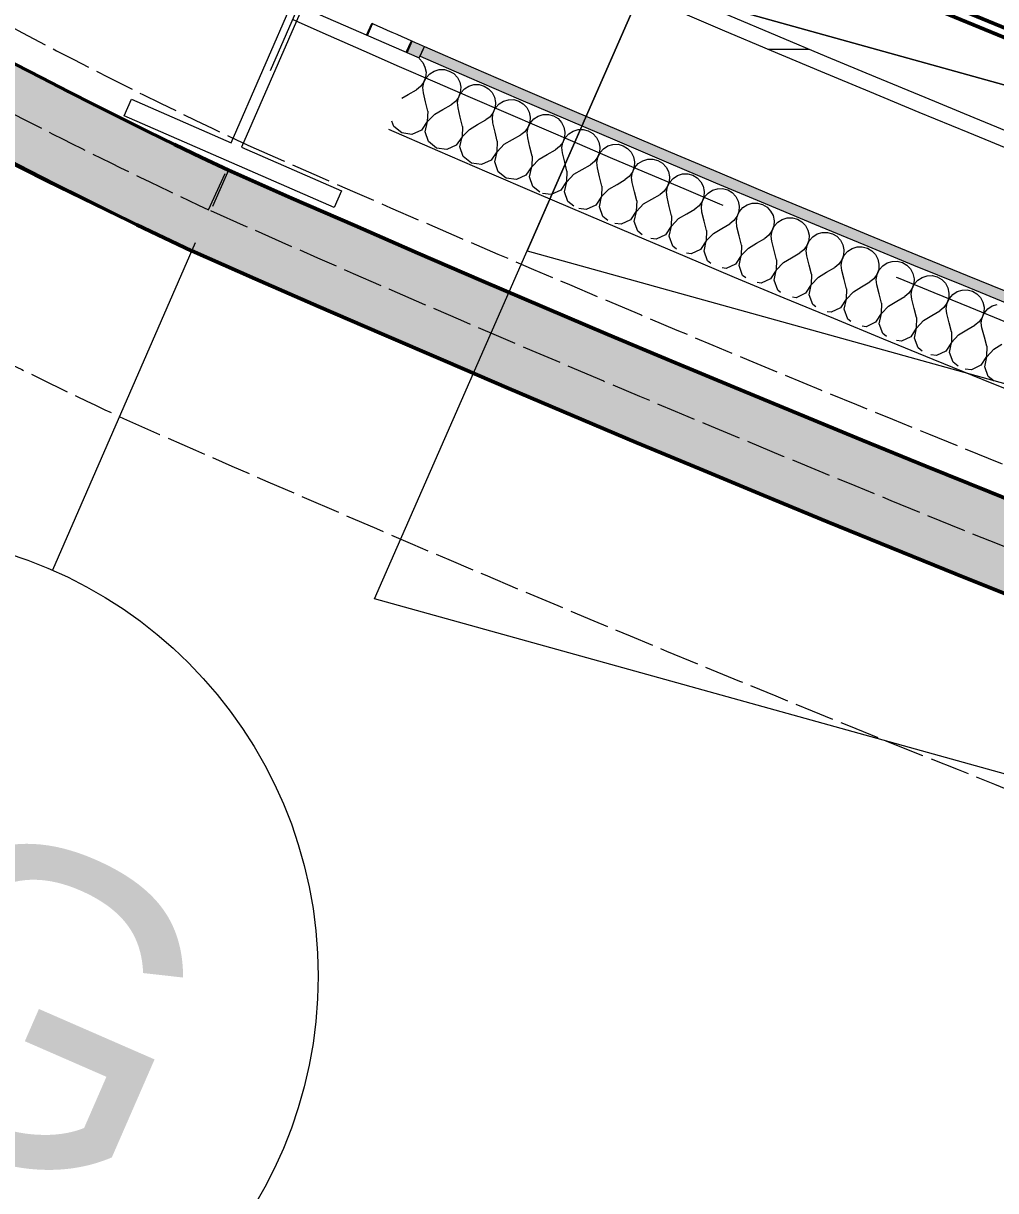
# Model space of a CAD drawing. Header units: millimetres. Extents: x -89663 to 74273, y -103666 to 18539.
# Drawn here: x -38408 to -37309, y -70689 to -69371 of the extents above; entities that cross this region are included whole.
import ezdxf
from ezdxf.enums import TextEntityAlignment as Align

# ---------------------------------------------------------------- set-up
doc = ezdxf.new("R2010")
doc.units = ezdxf.units.MM
doc.header["$MEASUREMENT"] = 0
doc.linetypes.add('Double Dashed', pattern=[1093.611073, 529.166651, -211.666656, 141.111112, -211.666656])
doc.linetypes.add('Hidden Line', pattern=[55, 45, -10])
for name, color, linetype in [('A-20-M_Floor_Slab', 7, 'Continuous'), ('A-25-M_Wall_Ext', 7, 'Continuous'), ('COLUMN.IFC Import', 7, 'Continuous'), ('New_A-05-M_Gross_Int_WC_s', 7, 'Continuous'), ('New_A-15-MG_Structural_Grid_Phase_2', 7, 'Continuous'), ('New_A-20-M_Hard_Landscape', 7, 'Continuous'), ('New_A-25-M_Wall_Ext', 7, 'Continuous'), ('New_A-25-M_Wall_Int', 7, 'Continuous'), ('New_A-35-M_FFE_Sanitary', 7, 'Continuous'), ('New_A-40-M_Soft_Landscaping_P2', 7, 'Continuous')]:
    doc.layers.add(name, color=color, linetype=linetype)
for name, color, linetype, lineweight in [('A-20-M_Floor_Slab_Pen_No__89', 8, 'Continuous', 20), ('A-25-M_Wall_Ext_Pen_No__87', 8, 'Continuous', 20), ('COLUMN.IFC Import_Pen_No__2', 8, 'Continuous', 15), ('New_A-25-M_Wall_Ext_Pen_No__87', 8, 'Continuous', 20), ('New_A-25-M_Wall_Int_Pen_No__1', 7, 'Continuous', 13), ('New_A-25-M_Wall_Int_Pen_No__146', 8, 'Continuous', 0), ('New_A-25-M_Wall_Int_Pen_No__193', 7, 'Continuous', 18), ('New_A-40-M_Soft_Landscaping_P2_Pen_No__150', 7, 'Continuous', 0), ('New_ArchiCAD Zone Stamps_Pen_No__6', 7, 'Continuous', 35)]:
    doc.layers.add(name, color=color, linetype=linetype, lineweight=lineweight)
for name, color, linetype, lineweight, true_color in [('New_A-05-M_Gross_Int_WC_s_Pen_No__74', 7, 'Continuous', 20, 0x606060), ('New_A-15-MG_Structural_Grid_Phase_2_Pen_No__222', 7, 'Continuous', 13, 0x65af33), ('New_A-20-M_Hard_Landscape_Pen_No__53', 7, 'Continuous', 35, 0x444444), ('New_A-25-M_Wall_Ext_Pen_No__107', 7, 'Continuous', 15, 0xa6a6a6), ('New_A-25-M_Wall_Ext_Pen_No__27', 7, 'Continuous', 50, 0x2a2a2a), ('New_A-25-M_Wall_Int_Pen_No__107', 7, 'Continuous', 15, 0xa6a6a6), ('New_A-25-M_Wall_Int_Pen_No__149', 7, 'Continuous', 0, 0x2a2a2a), ('New_A-25-M_Wall_Int_Pen_No__81', 7, 'Continuous', 20, 0x6a6a6a), ('New_A-35-M_FFE_Sanitary_Pen_No__211', 7, 'Continuous', 13, 0xebf6ff), ('New_A-35-M_FFE_Sanitary_Pen_No__27', 7, 'Continuous', 50, 0x2a2a2a)]:
    doc.layers.add(name, color=color, linetype=linetype, lineweight=lineweight, true_color=true_color)
doc.styles.add('GENERATED_STYLE_1', font='')
doc.styles.add('GENERATED_STYLE_3', font='')
doc.styles.add('GENERATED_STYLE_4', font='')
doc.styles.get('GENERATED_STYLE_1').set_extended_font_data('Arial', bold=True)
doc.styles.get('GENERATED_STYLE_3').set_extended_font_data('Arial')
doc.styles.get('GENERATED_STYLE_4').set_extended_font_data('Swis721 BT')

# ---------------------------------------------------------------- blocks, each defined once
blk = doc.blocks.new('Mesh_5_1', base_point=(-56628.5, -71821))
at = {"layer": 'New_A-20-M_Hard_Landscape_Pen_No__53', "linetype": 'Continuous', "flags": 128}
blk.add_lwpolyline([(-50733.3, -76386.3), (-45824.1, -78214.2), (-37862.3, -79363), (-25566.8, -79831.6), (-15524.7, -79453.1, 0.018331), (-5629, -78358.9), (-5812.2, -77015.4, 0.064555), (8110.9, -71321.8), (8166.9, -71194.5), (9811.3, -67453.2), (11682.1, -63197.3), (9115.4, -62078.1), (8602.9, -63253.6), (5945.5, -69347.8, -0.091986), (-14657.1, -75939.9), (-17579.3, -76160.8, -0.138824), (-37194.7, -72335.5, -0.171752), (-44779.4, -64647.1), (-44956.5, -64631.2), (-45033.8, -63133.2), (-45111, -61635.2), (-45188.3, -60137.2), (-45265.6, -58639.2), (-51572.4, -58963.6)], format="xyb", dxfattribs=at)
blk = doc.blocks.new('Female WC_INB 0163_41_1', base_point=(-32279.5, -69544.5))
at = {"layer": 'New_A-05-M_Gross_Int_WC_s_Pen_No__74', "linetype": 'Continuous'}
blk.add_arc((-26783.8, -43782.5), 27679.9, 246.44054, 262.17938, dxfattribs=at)
at = {"layer": 'New_ArchiCAD Zone Stamps_Pen_No__6'}
for tag, height, style, p in [('ROOM_NAME', 250, 'GENERATED_STYLE_1', (-32667.2, -68179)), ('zoneNameLine2', 250, 'GENERATED_STYLE_1', (-32855.7, -68611.2)), ('ROOM_NUMBER', 200, 'GENERATED_STYLE_3', (-33044.1, -69031.9)), ('measuredAreaCode', 200, 'GENERATED_STYLE_3', (-33201.1, -69392)), ('ROOM_HOLES_PRM', 200, 'GENERATED_STYLE_3', (-32893.7, -69526)), ('DUMMY_649', 200, 'GENERATED_STYLE_3', (-32404.4, -69739.4)), ('DUMMY_650', 133.3, 'GENERATED_STYLE_3', (-32125.1, -69845.9))]:
    blk.add_attdef(tag, text='', height=height, rotation=336.4404, dxfattribs=dict(at, style=style)).set_placement(p, align=Align.TOP_LEFT)
blk = doc.blocks.new('Mesh_33_1', base_point=(-40933.1, -67038.1))
at = {"layer": 'New_A-40-M_Soft_Landscaping_P2_Pen_No__150', "linetype": 'Continuous', "flags": 128}
blk.add_lwpolyline([(-40933.1, -67038.1, 0.320491), (-40900.8, -69852.7, 0.075053), (-37194.7, -72335.5, 0.135492), (-17580.9, -76160.2), (-17996, -70643, -0.183873), (-38079.9, -69688.1, -0.169448), (-40869.9, -67158.8, -0.091733)], format="xyb", close=True, dxfattribs=at)
blk = doc.blocks.new('Mesh_34_1', base_point=(-38055.1, -69698.9))
at = {"layer": 'New_A-40-M_Soft_Landscaping_P2_Pen_No__150', "linetype": 'Continuous', "flags": 128}
blk.add_lwpolyline([(-38055.1, -69698.9, -0.169694), (-40869.9, -67158.8, 0.334983), (-40169.4, -69895, 0.065126), (-36684.4, -71850.8, 0.165018), (-17774.3, -73560), (-17996, -70643, -0.183626)], format="xyb", close=True, dxfattribs=at)
blk = doc.blocks.new('Slab_71_1', base_point=(-38011.1, -70020.7))
at = {"layer": 'A-20-M_Floor_Slab_Pen_No__89', "linetype": 'Continuous', "flags": 128}
blk.add_lwpolyline([(-38011.1, -70020.7), (-37706.8, -69326.8), (-30776.4, -71251.7), (-30890.3, -71998.5)], close=True, dxfattribs=at)
blk = doc.blocks.new('Slab_72_1', base_point=(-37706.8, -69326.8))
at = {"layer": 'A-20-M_Floor_Slab_Pen_No__89', "linetype": 'Continuous', "flags": 128}
blk.add_lwpolyline([(-37706.8, -69326.8), (-37838.6, -69627.5), (-30825.7, -71575.3), (-30776.4, -71251.7)], close=True, dxfattribs=at)
blk = doc.blocks.new('Wall_52_1', base_point=(-37960.4, -69409.9))
at = {"layer": 'New_A-25-M_Wall_Int_Pen_No__107', "linetype": 'Continuous'}
blk.add_hatch(color=256, dxfattribs=at).paths.add_polyline_path([(-37968.4, -69390.8), (-37974.1, -69403.9), (-37960.4, -69409.9), (-37954.7, -69396.8, -0.000134)])
at = {"layer": 'New_A-25-M_Wall_Int_Pen_No__81', "linetype": 'Continuous', "lineweight": 0, "true_color": 0x353535}
for points in [[(-38014.2, -69370.8), (-38020, -69384), (-38019.1, -69384.4), (-38013.3, -69371.2)], [(-37969.3, -69390.4), (-37975.1, -69403.5), (-37974.1, -69403.9), (-37968.4, -69390.8)]]:
    blk.add_hatch(color=250, dxfattribs=at).paths.add_polyline_path(points)
at = {"layer": 'New_A-25-M_Wall_Int_Pen_No__1', "linetype": 'Continuous'}
for p, q in [((-38020, -69384), (-38014.2, -69370.8)), ((-38019.1, -69384.4), (-38013.3, -69371.2)), ((-37975.1, -69403.5), (-37969.3, -69390.4)), ((-37974.1, -69403.9), (-37968.4, -69390.8))]:
    blk.add_line(p, q, dxfattribs=at)
at = {"layer": 'New_A-25-M_Wall_Int_Pen_No__1', "linetype": 'Continuous', "flags": 128}
for points in [[(-38235.4, -69290), (-37960.4, -69409.9)], [(-37960.4, -69409.9), (-37954.7, -69396.8)]]:
    blk.add_lwpolyline(points, dxfattribs=at)
at = {"layer": 'New_A-25-M_Wall_Int_Pen_No__193', "linetype": 'Continuous'}
for start, end in [(246.30376, 246.30581), (246.30581, 246.40423), (246.40423, 246.40628), (246.40628, 246.43703)]:
    blk.add_arc((-26783.5, -43782), 27944.8, start, end, dxfattribs=at)
blk = doc.blocks.new('Wall_53_1', base_point=(-38176, -69536.6))
at = {"layer": 'New_A-25-M_Wall_Ext_Pen_No__107', "linetype": 'Continuous', "lineweight": 0, "true_color": 0x535353}
blk.add_hatch(color=251, dxfattribs=at).paths.add_polyline_path([(-38176, -69536.6), (-38217.5, -69627.6, 0.177017), (-18856.6, -70909.4), (-18870.6, -70861.5), (-18884.7, -70813.4, -0.177006)])
at = {"layer": 'New_A-25-M_Wall_Ext_Pen_No__27', "linetype": 'Continuous'}
for radius, start in [(28161.8, 246.13805), (28261.8, 246.13561)]:
    blk.add_arc((-26783.5, -43782), radius, start, 286.28897, dxfattribs=at)
blk = doc.blocks.new('Wall_55_1', base_point=(-38175.9, -69536.5))
at = {"layer": 'New_A-25-M_Wall_Ext_Pen_No__87', "linetype": 'Hidden Line', "flags": 128}
blk.add_lwpolyline([(-38175.9, -69536.5), (-38196.2, -69582.2)], dxfattribs=at)
at = {"layer": 'New_A-25-M_Wall_Ext_Pen_No__87', "linetype": 'Hidden Line'}
for radius in [28161.8, 28211.8]:
    blk.add_arc((-26758.9, -43792.8), radius, 246.08329, 336.44041, dxfattribs=at)
blk = doc.blocks.new('Wall_93_1', base_point=(-37848.3, -69154.4))
at = {"layer": 'New_A-35-M_FFE_Sanitary_Pen_No__211', "linetype": 'Continuous'}
h = blk.add_hatch(dxfattribs=at)
h.set_pattern_fill('Plaster_0001', color=256, style=0, pattern_type=2)
h.set_pattern_definition([(164.31925, (0, 0), (46.81334, 166.75884), [0, -100]), (164.31925, (-71.55, -69.87), (46.81334, 166.75884), [0, -100])])
h.paths.add_polyline_path([(-37844.3, -69145.2), (-37848.3, -69154.4, 0.068547), (-30550.5, -71208.5), (-30549.2, -71198.5, -0.068546)])
at = {"layer": 'New_A-35-M_FFE_Sanitary_Pen_No__27', "linetype": 'Continuous'}
for radius, end in [(27770, 262.12216), (27780, 262.12234)]:
    blk.add_arc((-26743, -43690.6), radius, 246.43702, end, dxfattribs=at)
blk = doc.blocks.new('*X512')
at = {"layer": 'New_A-25-M_Wall_Int_Pen_No__107', "linetype": 'Continuous'}
for p, q in [((-37960.7, -69410.5), (-37960.6, -69410.6)), ((-37960.6, -69410.6), (-37956.6, -69414.9)), ((-37956.6, -69414.9), (-37954, -69420.2)), ((-37954, -69420.2), (-37952.8, -69426)), ((-37943.7, -69424.7), (-37938, -69423)), ((-37938, -69423), (-37932.1, -69423)), ((-37932.1, -69423), (-37926.5, -69424.6)), ((-37953.4, -69431.9), (-37955.5, -69437.4)), ((-37955.3, -69437.5), (-37952.7, -69432.2)), ((-37952.8, -69426), (-37953.4, -69431.9)), ((-37952.7, -69432.2), (-37948.7, -69427.8)), ((-37948.7, -69427.8), (-37943.7, -69424.7)), ((-37926.5, -69424.6), (-37921.4, -69427.6)), ((-37921.4, -69427.6), (-37917.4, -69432)), ((-37917.4, -69432), (-37914.8, -69437.2)), ((-37973, -69451), (-37963.7, -69445.8)), ((-37959, -69442.2), (-37963.7, -69445.8)), ((-37955.5, -69437.4), (-37959, -69442.2)), ((-37956.4, -69443.3), (-37955.3, -69437.5)), ((-37955.8, -69449.2), (-37956.4, -69443.3)), ((-37953.3, -69459.6), (-37955.8, -69449.2)), ((-37914.1, -69448.9), (-37916.2, -69454.4)), ((-37916.1, -69454.5), (-37913.5, -69449.2)), ((-37914.8, -69437.2), (-37913.6, -69443)), ((-37913.6, -69443), (-37914.1, -69448.9)), ((-37913.5, -69449.2), (-37909.5, -69444.8)), ((-37909.5, -69444.8), (-37904.5, -69441.7)), ((-37904.5, -69441.7), (-37898.8, -69440)), ((-37898.8, -69440), (-37892.9, -69440)), ((-37892.9, -69440), (-37887.3, -69441.6)), ((-37887.3, -69441.6), (-37882.2, -69444.6)), ((-37882.2, -69444.6), (-37878.2, -69448.9)), ((-37878.2, -69448.9), (-37875.5, -69454.2)), ((-37980.1, -69455.1), (-37973, -69451)), ((-37950.9, -69470), (-37953.3, -69459.6)), ((-37933.7, -69468.1), (-37924.4, -69462.8)), ((-37919.7, -69459.2), (-37924.4, -69462.8)), ((-37916.2, -69454.4), (-37919.7, -69459.2)), ((-37917.1, -69460.3), (-37916.1, -69454.5)), ((-37916.6, -69466.2), (-37917.1, -69460.3)), ((-37875.5, -69454.2), (-37874.4, -69460)), ((-37874.4, -69460), (-37874.9, -69465.9)), ((-37874.2, -69466.2), (-37870.3, -69461.8)), ((-37870.3, -69461.8), (-37865.3, -69458.6)), ((-37865.3, -69458.6), (-37859.6, -69457)), ((-37859.6, -69457), (-37853.7, -69456.9)), ((-37853.7, -69456.9), (-37848, -69458.5)), ((-37848, -69458.5), (-37843, -69461.6)), ((-37843, -69461.6), (-37839, -69465.9)), ((-37950.9, -69470), (-37951.4, -69481.7)), ((-37951.2, -69481.8), (-37943, -69473.4)), ((-37943, -69473.4), (-37933.7, -69468.1)), ((-37914.1, -69476.6), (-37916.6, -69466.2)), ((-37911.6, -69487.1), (-37914.1, -69476.6)), ((-37880.5, -69476.2), (-37885.2, -69479.8)), ((-37877, -69471.4), (-37880.5, -69476.2)), ((-37877.9, -69477.3), (-37876.8, -69471.5)), ((-37874.9, -69465.9), (-37877, -69471.4)), ((-37876.8, -69471.5), (-37874.2, -69466.2)), ((-37839, -69465.9), (-37836.3, -69471.1)), ((-37836.3, -69471.1), (-37835.1, -69476.9)), ((-37831, -69478.7), (-37826, -69475.6)), ((-37826, -69475.6), (-37820.4, -69473.9)), ((-37820.4, -69473.9), (-37814.5, -69473.8)), ((-37814.5, -69473.8), (-37808.8, -69475.4)), ((-37808.8, -69475.4), (-37803.7, -69478.4)), ((-37989.3, -69487.2), (-37991.4, -69481.1)), ((-37980.3, -69494.6), (-37989.3, -69487.2)), ((-37951.4, -69481.7), (-37958, -69491.4)), ((-37953.8, -69493.2), (-37951.2, -69481.8)), ((-37911.6, -69487.1), (-37912.1, -69498.8)), ((-37903.7, -69490.5), (-37894.5, -69485.1)), ((-37894.5, -69485.1), (-37885.2, -69479.8)), ((-37877.3, -69483.2), (-37877.9, -69477.3)), ((-37874.8, -69493.6), (-37877.3, -69483.2)), ((-37837.7, -69488.4), (-37841.2, -69493.1)), ((-37838.6, -69494.2), (-37837.5, -69488.4)), ((-37835.6, -69482.8), (-37837.7, -69488.4)), ((-37837.5, -69488.4), (-37834.9, -69483.1)), ((-37835.1, -69476.9), (-37835.6, -69482.8)), ((-37834.9, -69483.1), (-37831, -69478.7)), ((-37803.7, -69478.4), (-37799.7, -69482.7)), ((-37799.7, -69482.7), (-37797, -69488)), ((-37797, -69488), (-37795.9, -69493.8)), ((-37968.7, -69496.2), (-37980.3, -69494.6)), ((-37958, -69491.4), (-37968.7, -69496.2)), ((-37950, -69504.3), (-37953.8, -69493.2)), ((-37912.1, -69498.8), (-37918.7, -69508.4)), ((-37914.5, -69510.2), (-37911.9, -69498.8)), ((-37911.9, -69498.8), (-37903.7, -69490.5)), ((-37872.3, -69504), (-37874.8, -69493.6)), ((-37864.4, -69507.4), (-37855.2, -69502.1)), ((-37855.2, -69502.1), (-37845.9, -69496.7)), ((-37841.2, -69493.1), (-37845.9, -69496.7)), ((-37838, -69500.1), (-37838.6, -69494.2)), ((-37835.5, -69510.5), (-37838, -69500.1)), ((-37796.3, -69499.7), (-37798.4, -69505.2)), ((-37798.2, -69505.3), (-37795.7, -69500)), ((-37795.9, -69493.8), (-37796.3, -69499.7)), ((-37795.7, -69500), (-37791.7, -69495.6)), ((-37791.7, -69495.6), (-37786.7, -69492.4)), ((-37786.7, -69492.4), (-37781.1, -69490.7)), ((-37781.1, -69490.7), (-37775.2, -69490.6)), ((-37775.2, -69490.6), (-37769.5, -69492.2)), ((-37769.5, -69492.2), (-37764.4, -69495.2)), ((-37764.4, -69495.2), (-37760.4, -69499.5)), ((-37760.4, -69499.5), (-37757.7, -69504.8)), ((-37941, -69511.7), (-37950, -69504.3)), ((-37929.3, -69513.2), (-37941, -69511.7)), ((-37918.7, -69508.4), (-37929.3, -69513.2)), ((-37910.7, -69521.3), (-37914.5, -69510.2)), ((-37872.8, -69515.7), (-37879.3, -69525.4)), ((-37875.2, -69527.2), (-37872.6, -69515.8)), ((-37872.3, -69504), (-37872.8, -69515.7)), ((-37872.6, -69515.8), (-37864.4, -69507.4)), ((-37833, -69520.9), (-37835.5, -69510.5)), ((-37815.8, -69519), (-37806.6, -69513.6)), ((-37801.9, -69510), (-37806.6, -69513.6)), ((-37798.4, -69505.2), (-37801.9, -69510)), ((-37799.3, -69511.1), (-37798.2, -69505.3)), ((-37798.7, -69517), (-37799.3, -69511.1)), ((-37757.7, -69504.8), (-37756.6, -69510.6)), ((-37756.6, -69510.6), (-37757, -69516.5)), ((-37756.3, -69516.8), (-37752.4, -69512.4)), ((-37752.4, -69512.4), (-37747.4, -69509.2)), ((-37747.4, -69509.2), (-37741.8, -69507.5)), ((-37741.8, -69507.5), (-37735.9, -69507.4)), ((-37735.9, -69507.4), (-37730.2, -69509)), ((-37730.2, -69509), (-37725.1, -69512)), ((-37725.1, -69512), (-37721.1, -69516.3)), ((-37901.6, -69528.7), (-37910.7, -69521.3)), ((-37890, -69530.2), (-37901.6, -69528.7)), ((-37879.3, -69525.4), (-37890, -69530.2)), ((-37871.3, -69538.3), (-37875.2, -69527.2)), ((-37833, -69520.9), (-37833.4, -69532.6)), ((-37833.3, -69532.7), (-37825.1, -69524.3)), ((-37825.1, -69524.3), (-37815.8, -69519)), ((-37796.2, -69527.4), (-37798.7, -69517)), ((-37793.6, -69537.8), (-37796.2, -69527.4)), ((-37762.6, -69526.8), (-37767.2, -69530.4)), ((-37759.1, -69522), (-37762.6, -69526.8)), ((-37759.9, -69527.9), (-37758.9, -69522.1)), ((-37759.3, -69533.8), (-37759.9, -69527.9)), ((-37757, -69516.5), (-37759.1, -69522)), ((-37758.9, -69522.1), (-37756.3, -69516.8)), ((-37721.1, -69516.3), (-37718.4, -69521.5)), ((-37718.4, -69521.5), (-37717.2, -69527.3)), ((-37717.2, -69527.3), (-37717.7, -69533.2)), ((-37717, -69533.5), (-37713.1, -69529.1)), ((-37713.1, -69529.1), (-37708.1, -69525.9)), ((-37708.1, -69525.9), (-37702.4, -69524.2)), ((-37702.4, -69524.2), (-37696.5, -69524.1)), ((-37696.5, -69524.1), (-37690.8, -69525.7)), ((-37690.8, -69525.7), (-37685.8, -69528.7)), ((-37685.8, -69528.7), (-37681.7, -69533)), ((-37862.3, -69545.7), (-37871.3, -69538.3)), ((-37840, -69542.4), (-37850.6, -69547.2)), ((-37833.4, -69532.6), (-37840, -69542.4)), ((-37835.8, -69544.1), (-37833.3, -69532.7)), ((-37793.6, -69537.8), (-37794.1, -69549.5)), ((-37793.9, -69549.6), (-37785.8, -69541.2)), ((-37785.8, -69541.2), (-37776.5, -69535.8)), ((-37776.5, -69535.8), (-37767.2, -69530.4)), ((-37756.8, -69544.2), (-37759.3, -69533.8)), ((-37719.7, -69538.8), (-37723.2, -69543.6)), ((-37720.6, -69544.7), (-37719.6, -69538.8)), ((-37717.7, -69533.2), (-37719.7, -69538.8)), ((-37719.6, -69538.8), (-37717, -69533.5)), ((-37681.7, -69533), (-37679, -69538.2)), ((-37679, -69538.2), (-37677.9, -69544)), ((-37668.7, -69542.6), (-37663.1, -69540.9)), ((-37663.1, -69540.9), (-37657.2, -69540.8)), ((-37657.2, -69540.8), (-37651.5, -69542.3)), ((-37651.5, -69542.3), (-37646.4, -69545.3)), ((-37850.6, -69547.2), (-37862.3, -69545.7)), ((-37832, -69555.2), (-37835.8, -69544.1)), ((-37824.2, -69561.5), (-37832, -69555.2)), ((-37794.1, -69549.5), (-37800.6, -69559.2)), ((-37796.4, -69561), (-37793.9, -69549.6)), ((-37754.3, -69554.6), (-37756.8, -69544.2)), ((-37754.3, -69554.6), (-37754.7, -69566.3)), ((-37746.4, -69558), (-37737.1, -69552.6)), ((-37737.1, -69552.6), (-37727.8, -69547.2)), ((-37723.2, -69543.6), (-37727.8, -69547.2)), ((-37720, -69550.5), (-37720.6, -69544.7)), ((-37717.4, -69560.9), (-37720, -69550.5)), ((-37680.3, -69555.5), (-37683.8, -69560.2)), ((-37681.2, -69561.4), (-37680.2, -69555.5)), ((-37678.3, -69549.9), (-37680.3, -69555.5)), ((-37680.2, -69555.5), (-37677.6, -69550.2)), ((-37677.9, -69544), (-37678.3, -69549.9)), ((-37677.6, -69550.2), (-37673.7, -69545.8)), ((-37673.7, -69545.8), (-37668.7, -69542.6)), ((-37646.4, -69545.3), (-37642.4, -69549.6)), ((-37642.4, -69549.6), (-37639.7, -69554.8)), ((-37639.7, -69554.8), (-37638.5, -69560.6)), ((-37811.3, -69564.1), (-37821.1, -69562.8)), ((-37800.6, -69559.2), (-37811.3, -69564.1)), ((-37792.6, -69572.1), (-37796.4, -69561)), ((-37754.7, -69566.3), (-37761.2, -69576)), ((-37757, -69577.8), (-37754.5, -69566.4)), ((-37754.5, -69566.4), (-37746.4, -69558)), ((-37714.8, -69571.3), (-37717.4, -69560.9)), ((-37697.7, -69569.3), (-37688.5, -69563.9)), ((-37683.8, -69560.2), (-37688.5, -69563.9)), ((-37680.6, -69567.2), (-37681.2, -69561.4)), ((-37678, -69577.6), (-37680.6, -69567.2)), ((-37638.9, -69566.5), (-37640.9, -69572.1)), ((-37640.8, -69572.2), (-37638.2, -69566.8)), ((-37638.5, -69560.6), (-37638.9, -69566.5)), ((-37638.2, -69566.8), (-37634.3, -69562.4)), ((-37634.3, -69562.4), (-37629.3, -69559.2)), ((-37629.3, -69559.2), (-37623.7, -69557.5)), ((-37623.7, -69557.5), (-37617.8, -69557.4)), ((-37617.8, -69557.4), (-37612.1, -69558.9)), ((-37612.1, -69558.9), (-37607, -69561.9)), ((-37607, -69561.9), (-37603, -69566.2)), ((-37603, -69566.2), (-37600.3, -69571.4)), ((-37785.9, -69577.4), (-37792.6, -69572.1)), ((-37771.8, -69580.9), (-37780.1, -69579.9)), ((-37761.2, -69576), (-37771.8, -69580.9)), ((-37753.1, -69588.9), (-37757, -69577.8)), ((-37714.8, -69571.3), (-37715.3, -69583)), ((-37715.1, -69583.1), (-37707, -69574.7)), ((-37707, -69574.7), (-37697.7, -69569.3)), ((-37675.4, -69588), (-37678, -69577.6)), ((-37658.3, -69585.9), (-37649, -69580.5)), ((-37644.4, -69576.9), (-37649, -69580.5)), ((-37640.9, -69572.1), (-37644.4, -69576.9)), ((-37641.8, -69578), (-37640.8, -69572.2)), ((-37641.2, -69583.9), (-37641.8, -69578)), ((-37600.3, -69571.4), (-37599.1, -69577.2)), ((-37599.1, -69577.2), (-37599.5, -69583.1)), ((-37598.8, -69583.4), (-37594.9, -69578.9)), ((-37594.9, -69578.9), (-37589.9, -69575.7)), ((-37589.9, -69575.7), (-37584.3, -69574)), ((-37584.3, -69574), (-37578.4, -69573.9)), ((-37578.4, -69573.9), (-37572.7, -69575.4)), ((-37572.7, -69575.4), (-37567.6, -69578.4)), ((-37567.6, -69578.4), (-37563.6, -69582.7)), ((-37747.5, -69593.4), (-37753.1, -69588.9)), ((-37721.7, -69592.8), (-37732.4, -69597.7)), ((-37715.3, -69583), (-37721.7, -69592.8)), ((-37717.6, -69594.6), (-37715.1, -69583.1)), ((-37713.7, -69605.6), (-37717.6, -69594.6)), ((-37675.4, -69588), (-37675.8, -69599.7)), ((-37675.6, -69599.8), (-37667.5, -69591.3)), ((-37667.5, -69591.3), (-37658.3, -69585.9)), ((-37638.6, -69594.2), (-37641.2, -69583.9)), ((-37636, -69604.6), (-37638.6, -69594.2)), ((-37605, -69593.4), (-37609.6, -69597.1)), ((-37601.5, -69588.6), (-37605, -69593.4)), ((-37602.3, -69594.5), (-37601.3, -69588.7)), ((-37601.7, -69600.4), (-37602.3, -69594.5)), ((-37599.5, -69583.1), (-37601.5, -69588.6)), ((-37601.3, -69588.7), (-37598.8, -69583.4)), ((-37563.6, -69582.7), (-37560.8, -69587.9)), ((-37560.8, -69587.9), (-37559.6, -69593.7)), ((-37559.6, -69593.7), (-37560, -69599.6)), ((-37555.5, -69595.4), (-37550.5, -69592.2)), ((-37550.5, -69592.2), (-37544.9, -69590.5)), ((-37544.9, -69590.5), (-37539, -69590.4)), ((-37539, -69590.4), (-37533.3, -69591.9)), ((-37533.3, -69591.9), (-37528.2, -69594.9)), ((-37528.2, -69594.9), (-37524.1, -69599.1)), ((-37732.4, -69597.7), (-37739.4, -69596.8)), ((-37708.8, -69609.5), (-37713.7, -69605.6)), ((-37675.8, -69599.7), (-37682.3, -69609.5)), ((-37678.1, -69611.2), (-37675.6, -69599.8)), ((-37636, -69604.6), (-37636.3, -69616.3)), ((-37636.2, -69616.4), (-37628.1, -69607.9)), ((-37628.1, -69607.9), (-37618.8, -69602.5)), ((-37618.8, -69602.5), (-37609.6, -69597.1)), ((-37599.1, -69610.8), (-37601.7, -69600.4)), ((-37562.1, -69605.2), (-37565.5, -69610)), ((-37562.9, -69611), (-37561.9, -69605.2)), ((-37560, -69599.6), (-37562.1, -69605.2)), ((-37561.9, -69605.2), (-37559.4, -69599.9)), ((-37559.4, -69599.9), (-37555.5, -69595.4)), ((-37524.1, -69599.1), (-37521.4, -69604.4)), ((-37521.4, -69604.4), (-37520.2, -69610.1)), ((-37511, -69608.6), (-37505.4, -69606.9)), ((-37505.4, -69606.9), (-37499.5, -69606.8)), ((-37499.5, -69606.8), (-37493.8, -69608.3)), ((-37493.8, -69608.3), (-37488.7, -69611.2)), ((-37692.9, -69614.4), (-37698.8, -69613.6)), ((-37682.3, -69609.5), (-37692.9, -69614.4)), ((-37674.2, -69622.3), (-37678.1, -69611.2)), ((-37636.3, -69616.3), (-37642.8, -69626.1)), ((-37638.6, -69627.9), (-37636.2, -69616.4)), ((-37596.5, -69621.2), (-37599.1, -69610.8)), ((-37596.5, -69621.2), (-37596.8, -69632.9)), ((-37588.6, -69624.5), (-37579.4, -69619.1)), ((-37579.4, -69619.1), (-37570.1, -69613.6)), ((-37565.5, -69610), (-37570.1, -69613.6)), ((-37562.2, -69616.9), (-37562.9, -69611)), ((-37559.6, -69627.3), (-37562.2, -69616.9)), ((-37522.6, -69621.6), (-37526, -69626.4)), ((-37523.4, -69627.5), (-37522.4, -69621.7)), ((-37520.6, -69616), (-37522.6, -69621.6)), ((-37522.4, -69621.7), (-37519.9, -69616.3)), ((-37520.2, -69610.1), (-37520.6, -69616)), ((-37519.9, -69616.3), (-37516, -69611.9)), ((-37516, -69611.9), (-37511, -69608.6)), ((-37488.7, -69611.2), (-37484.6, -69615.5)), ((-37484.6, -69615.5), (-37481.9, -69620.7)), ((-37481.9, -69620.7), (-37480.7, -69626.5)), ((-37670, -69625.6), (-37674.2, -69622.3)), ((-37653.4, -69631), (-37658.5, -69630.4)), ((-37642.8, -69626.1), (-37653.4, -69631)), ((-37634.7, -69638.9), (-37638.6, -69627.9)), ((-37596.8, -69632.9), (-37603.3, -69642.7)), ((-37599.1, -69644.4), (-37596.7, -69633)), ((-37596.7, -69633), (-37588.6, -69624.5)), ((-37557, -69637.7), (-37559.6, -69627.3)), ((-37539.9, -69635.5), (-37530.6, -69630.1)), ((-37526, -69626.4), (-37530.6, -69630.1)), ((-37522.7, -69633.4), (-37523.4, -69627.5)), ((-37520.1, -69643.7), (-37522.7, -69633.4)), ((-37481.1, -69632.4), (-37483.1, -69638)), ((-37482.9, -69638), (-37480.4, -69632.7)), ((-37480.7, -69626.5), (-37481.1, -69632.4)), ((-37480.4, -69632.7), (-37476.5, -69628.2)), ((-37476.5, -69628.2), (-37471.6, -69625)), ((-37471.6, -69625), (-37465.9, -69623.3)), ((-37465.9, -69623.3), (-37460, -69623.1)), ((-37460, -69623.1), (-37454.3, -69624.6)), ((-37454.3, -69624.6), (-37449.2, -69627.6)), ((-37449.2, -69627.6), (-37445.1, -69631.8)), ((-37445.1, -69631.8), (-37442.4, -69637.1)), ((-37631, -69641.8), (-37634.7, -69638.9)), ((-37613.9, -69647.6), (-37618.5, -69647)), ((-37603.3, -69642.7), (-37613.9, -69647.6)), ((-37595.2, -69655.4), (-37599.1, -69644.4)), ((-37557, -69637.7), (-37557.3, -69649.4)), ((-37557.2, -69649.5), (-37549.1, -69641)), ((-37549.1, -69641), (-37539.9, -69635.5)), ((-37517.5, -69654.1), (-37520.1, -69643.7)), ((-37500.3, -69651.9), (-37491.1, -69646.5)), ((-37486.5, -69642.8), (-37491.1, -69646.5)), ((-37483.1, -69638), (-37486.5, -69642.8)), ((-37483.9, -69643.9), (-37482.9, -69638)), ((-37483.2, -69649.7), (-37483.9, -69643.9)), ((-37442.4, -69637.1), (-37441.2, -69642.8)), ((-37441.2, -69642.8), (-37441.5, -69648.7)), ((-37440.9, -69649), (-37437, -69644.6)), ((-37437, -69644.6), (-37432, -69641.3)), ((-37432, -69641.3), (-37426.4, -69639.6)), ((-37426.4, -69639.6), (-37420.5, -69639.4)), ((-37420.5, -69639.4), (-37414.8, -69640.9)), ((-37414.8, -69640.9), (-37409.7, -69643.8)), ((-37409.7, -69643.8), (-37405.6, -69648.1)), ((-37591.7, -69658.2), (-37595.2, -69655.4)), ((-37563.7, -69659.2), (-37574.4, -69664.1)), ((-37557.3, -69649.4), (-37563.7, -69659.2)), ((-37559.6, -69660.9), (-37557.2, -69649.5)), ((-37555.6, -69671.9), (-37559.6, -69660.9)), ((-37517.5, -69654.1), (-37517.8, -69665.8)), ((-37517.6, -69665.9), (-37509.5, -69657.4)), ((-37509.5, -69657.4), (-37500.3, -69651.9)), ((-37480.6, -69660.1), (-37483.2, -69649.7)), ((-37477.9, -69670.5), (-37480.6, -69660.1)), ((-37447, -69659.1), (-37451.6, -69662.8)), ((-37443.5, -69654.3), (-37447, -69659.1)), ((-37444.3, -69660.2), (-37443.4, -69654.4)), ((-37443.7, -69666.1), (-37444.3, -69660.2)), ((-37441.5, -69648.7), (-37443.5, -69654.3)), ((-37443.4, -69654.4), (-37440.9, -69649)), ((-37405.6, -69648.1), (-37402.9, -69653.3)), ((-37402.9, -69653.3), (-37401.6, -69659.1)), ((-37401.6, -69659.1), (-37402, -69665)), ((-37401.3, -69665.3), (-37397.4, -69660.8)), ((-37397.4, -69660.8), (-37392.5, -69657.6)), ((-37392.5, -69657.6), (-37386.9, -69655.8)), ((-37386.9, -69655.8), (-37381, -69655.6)), ((-37381, -69655.6), (-37375.3, -69657.1)), ((-37375.3, -69657.1), (-37370.2, -69660.1)), ((-37370.2, -69660.1), (-37366.1, -69664.3)), ((-37574.4, -69664.1), (-37578.6, -69663.6)), ((-37552.3, -69674.6), (-37555.6, -69671.9)), ((-37517.8, -69665.8), (-37524.2, -69675.6)), ((-37520, -69677.4), (-37517.6, -69665.9)), ((-37477.9, -69670.5), (-37478.2, -69682.2)), ((-37478, -69682.3), (-37470, -69673.8)), ((-37470, -69673.8), (-37460.8, -69668.3)), ((-37460.8, -69668.3), (-37451.6, -69662.8)), ((-37441, -69676.4), (-37443.7, -69666.1)), ((-37404, -69670.6), (-37407.4, -69675.4)), ((-37404.8, -69676.5), (-37403.8, -69670.6)), ((-37402, -69665), (-37404, -69670.6)), ((-37403.8, -69670.6), (-37401.3, -69665.3)), ((-37366.1, -69664.3), (-37363.3, -69669.5)), ((-37363.3, -69669.5), (-37362.1, -69675.3)), ((-37357.9, -69677), (-37352.9, -69673.7)), ((-37352.9, -69673.7), (-37347.3, -69672)), ((-37347.3, -69672), (-37341.4, -69671.8)), ((-37341.4, -69671.8), (-37335.7, -69673.2)), ((-37335.7, -69673.2), (-37330.6, -69676.2)), ((-37534.8, -69680.6), (-37539, -69680.1)), ((-37524.2, -69675.6), (-37534.8, -69680.6)), ((-37516, -69688.4), (-37520, -69677.4)), ((-37478.2, -69682.2), (-37484.6, -69692)), ((-37480.4, -69693.7), (-37478, -69682.3)), ((-37438.3, -69686.8), (-37441, -69676.4)), ((-37438.3, -69686.8), (-37438.6, -69698.5)), ((-37430.4, -69690.1), (-37421.2, -69684.6)), ((-37421.2, -69684.6), (-37412, -69679.1)), ((-37407.4, -69675.4), (-37412, -69679.1)), ((-37404.1, -69682.3), (-37404.8, -69676.5)), ((-37401.4, -69692.7), (-37404.1, -69682.3)), ((-37364.4, -69686.8), (-37367.8, -69691.6)), ((-37365.2, -69692.7), (-37364.2, -69686.8)), ((-37362.4, -69681.2), (-37364.4, -69686.8)), ((-37364.2, -69686.8), (-37361.7, -69681.5)), ((-37362.1, -69675.3), (-37362.4, -69681.2)), ((-37361.7, -69681.5), (-37357.9, -69677)), ((-37330.6, -69676.2), (-37326.5, -69680.5)), ((-37326.5, -69680.5), (-37323.7, -69685.7)), ((-37323.7, -69685.7), (-37322.5, -69691.4)), ((-37512.6, -69691), (-37516, -69688.4)), ((-37495.2, -69697), (-37499.6, -69696.5)), ((-37484.6, -69692), (-37495.2, -69697)), ((-37476.4, -69704.7), (-37480.4, -69693.7)), ((-37438.6, -69698.5), (-37445, -69708.3)), ((-37440.8, -69710.1), (-37438.4, -69698.6)), ((-37438.4, -69698.6), (-37430.4, -69690.1)), ((-37398.7, -69703.1), (-37401.4, -69692.7)), ((-37381.6, -69700.8), (-37372.4, -69695.3)), ((-37367.8, -69691.6), (-37372.4, -69695.3)), ((-37364.5, -69698.5), (-37365.2, -69692.7)), ((-37361.8, -69708.9), (-37364.5, -69698.5)), ((-37322.8, -69697.3), (-37324.8, -69702.9)), ((-37324.6, -69703), (-37322.1, -69697.6)), ((-37322.5, -69691.4), (-37322.8, -69697.3)), ((-37322.1, -69697.6), (-37318.3, -69693.1)), ((-37318.3, -69693.1), (-37313.4, -69689.9)), ((-37313.4, -69689.9), (-37307.7, -69688.1)), ((-37472.8, -69707.6), (-37476.4, -69704.7)), ((-37455.6, -69713.3), (-37460.3, -69712.8)), ((-37445, -69708.3), (-37455.6, -69713.3)), ((-37436.8, -69721.1), (-37440.8, -69710.1)), ((-37398.7, -69703.1), (-37399, -69714.8)), ((-37398.8, -69714.8), (-37390.8, -69706.3)), ((-37390.8, -69706.3), (-37381.6, -69700.8)), ((-37359.1, -69719.3), (-37361.8, -69708.9)), ((-37342, -69717), (-37332.8, -69711.5)), ((-37328.2, -69707.7), (-37332.8, -69711.5)), ((-37324.8, -69702.9), (-37328.2, -69707.7)), ((-37325.6, -69708.8), (-37324.6, -69703)), ((-37324.9, -69714.7), (-37325.6, -69708.8)), ((-37432.7, -69724.3), (-37436.8, -69721.1)), ((-37405.3, -69724.6), (-37415.9, -69729.6)), ((-37399, -69714.8), (-37405.3, -69724.6)), ((-37401.2, -69726.3), (-37398.8, -69714.8)), ((-37397.1, -69737.3), (-37401.2, -69726.3)), ((-37359.1, -69719.3), (-37359.3, -69731)), ((-37359.2, -69731), (-37351.2, -69722.5)), ((-37351.2, -69722.5), (-37342, -69717)), ((-37322.1, -69725), (-37324.9, -69714.7)), ((-37319.4, -69735.4), (-37322.1, -69725)), ((-37415.9, -69729.6), (-37421.3, -69729)), ((-37392.4, -69741), (-37397.1, -69737.3)), ((-37359.3, -69731), (-37365.7, -69740.8)), ((-37361.5, -69742.5), (-37359.2, -69731)), ((-37319.4, -69735.4), (-37319.7, -69747.1)), ((-37319.5, -69747.2), (-37311.5, -69738.6)), ((-37311.5, -69738.6), (-37302.3, -69733.1)), ((-37376.3, -69745.8), (-37382.5, -69745.1)), ((-37365.7, -69740.8), (-37376.3, -69745.8)), ((-37357.4, -69753.5), (-37361.5, -69742.5)), ((-37319.7, -69747.1), (-37326, -69756.9)), ((-37321.8, -69758.6), (-37319.5, -69747.2)), ((-37351.8, -69757.9), (-37357.4, -69753.5)), ((-37336.6, -69762), (-37343.9, -69761.2)), ((-37326, -69756.9), (-37336.6, -69762)), ((-37317.7, -69769.6), (-37321.8, -69758.6)), ((-37311, -69774.8), (-37317.7, -69769.6))]:
    blk.add_line(p, q, dxfattribs=at)
blk = doc.blocks.new('Wall_117_1', base_point=(-37959.5, -69407.8))
at = {"layer": 'New_A-25-M_Wall_Int_Pen_No__107', "linetype": 'Continuous'}
h = blk.add_hatch(dxfattribs=at)
h.set_pattern_fill('Plywood_0001', color=256, style=0, pattern_type=2)
h.set_pattern_definition([(0, (0, 0), (0, 200), [])])
h.paths.add_polyline_path([(-30510.1, -71307.7, -0.069282), (-37887.5, -69242.8), (-37894.7, -69259.3, 0.069282), (-30512.5, -71325.6)])
blk.add_hatch(color=256, dxfattribs=at).paths.add_polyline_path([(-37959.5, -69407.8, 0.069282), (-30534.2, -71486.1), (-30532.6, -71474.2, -0.069282), (-37954.7, -69396.8)])
at = {"layer": 'New_A-25-M_Wall_Int_Pen_No__146', "linetype": 'Continuous', "flags": 128}
blk.add_lwpolyline([(-37959.5, -69407.8), (-37954.7, -69396.8)], dxfattribs=at)
at = {"layer": 'New_A-25-M_Wall_Int_Pen_No__149', "linetype": 'Continuous'}
for radius, start in [(27776.8, 246.43702), (28046.8, 246.43704)]:
    blk.add_arc((-26783.5, -43782), radius, start, 262.28997, dxfattribs=at)
at = {"layer": 'New_A-25-M_Wall_Int_Pen_No__193', "linetype": 'Continuous'}
for radius, start in [(27794.8, 246.43702), (27944.8, 246.43703), (27956.8, 246.43704)]:
    blk.add_arc((-26783.5, -43782), radius, start, 262.28997, dxfattribs=at)
at = {"layer": 'New_A-25-M_Wall_Int', "color": 250, "lineweight": 50, "true_color": 0x2a2a2a}
blk.add_blockref('*X512', (0, 0), dxfattribs=at)
blk = doc.blocks.new('Wall_231_1', base_point=(-38294.6, -69816.9))
at = {"layer": 'A-25-M_Wall_Ext_Pen_No__87', "linetype": 'Hidden Line'}
for radius, start, end in [(28130.8, 246.16287, 336.76285), (28469.8, 246.15506, 336.76093)]:
    blk.add_arc((-26785.3, -43777.2), radius, start, end, dxfattribs=at)
blk = doc.blocks.new('Wall_232_1', base_point=(-41867.7, -65448.9))
at = {"layer": 'A-25-M_Wall_Ext_Pen_No__87', "linetype": 'Hidden Line'}
for radius, start, end in [(6194.1, 193.72747, 244.83699), (6533.1, 193.69604, 244.87175)]:
    blk.add_arc((-35520.4, -63902.1), radius, start, end, dxfattribs=at)
blk = doc.blocks.new('Standard grid marker_7')
at = {"layer": 'New_A-15-MG_Structural_Grid_Phase_2_Pen_No__222', "linetype": 'Double Dashed'}
blk.add_line((19508, 0), (22098.6, 0), dxfattribs=at)
at = {"layer": 'New_A-15-MG_Structural_Grid_Phase_2_Pen_No__222', "linetype": 'Continuous'}
blk.add_circle((22598.6, 0), 500, dxfattribs=at)
at = {"layer": 'New_A-15-MG_Structural_Grid_Phase_2_Pen_No__222', "style": 'GENERATED_STYLE_4'}
for tag, p in [('AC_MarkerText_1_0', (-500, 43.3)), ('AC_MarkerText_1_1', (22598.6, 43.3))]:
    blk.add_attdef(tag, text='', height=350, rotation=90, dxfattribs=at).set_placement(p, align=Align.MIDDLE_CENTER)
blk = doc.blocks.new('Standard grid marker_24')
at = {"layer": 'New_A-15-MG_Structural_Grid_Phase_2_Pen_No__222', "linetype": 'Double Dashed'}
blk.add_arc((0, 0), 27977.6, 0, 90.63597, dxfattribs=at)
at = {"layer": 'New_A-15-MG_Structural_Grid_Phase_2_Pen_No__222', "style": 'GENERATED_STYLE_4'}
blk.add_attdef('AC_MarkerText_1', text='', height=350, rotation=90.3066, dxfattribs=at).set_placement((-1326.2, 28008), align=Align.MIDDLE_CENTER)
blk = doc.blocks.new('Standard grid marker_25')
at = {"layer": 'New_A-15-MG_Structural_Grid_Phase_2_Pen_No__222', "linetype": 'Double Dashed'}
blk.add_line((3797.2, 4702.3), (3797.2, 4702.3), dxfattribs=at)
blk.add_arc((0, 0), 6044.1, 0, 51.07835, dxfattribs=at)
blk = doc.blocks.new('Column 164')
at = {"layer": 'COLUMN.IFC Import_Pen_No__2', "linetype": 'Continuous'}
for p, q in [((-129.4, 133.35), (129.4, 133.35)), ((-129.4, 112.85), (-129.4, 133.35)), ((129.4, 133.35), (129.4, 112.85)), ((-6.4, 112.85), (-129.4, 112.85)), ((-6.4, -112.85), (-6.4, 112.85)), ((6.4, 112.85), (6.4, -112.85)), ((129.4, 112.85), (6.4, 112.85)), ((-129.4, -112.85), (-6.4, -112.85)), ((-129.4, -133.35), (-129.4, -112.85)), ((6.4, -112.85), (129.4, -112.85)), ((129.4, -112.85), (129.4, -133.35)), ((129.4, -133.35), (-129.4, -133.35))]:
    blk.add_line(p, q, dxfattribs=at)
blk = doc.blocks.new('Wall_318_1', base_point=(-41145.9, -66576.7))
at = {"layer": 'New_A-25-M_Wall_Ext_Pen_No__107', "linetype": 'Continuous', "lineweight": 0, "true_color": 0x535353}
blk.add_hatch(color=251, dxfattribs=at).paths.add_polyline_path([(-41189.8, -66605.8), (-41233, -66626.4, 0.173001), (-38217.5, -69627.6), (-38176, -69536.6, -0.172952), (-41142.7, -66583.4)])
at = {"layer": 'New_A-25-M_Wall_Ext_Pen_No__27', "linetype": 'Continuous'}
for radius, end in [(6232, 244.75474), (6332, 244.7657)]:
    blk.add_arc((-35518.1, -63899.9), radius, 205.50534, end, dxfattribs=at)
blk = doc.blocks.new('Wall_319_1', base_point=(-41698.6, -64862))
at = {"layer": 'New_A-25-M_Wall_Ext_Pen_No__87', "linetype": 'Hidden Line', "flags": 128}
blk.add_lwpolyline([(-38198.6, -69581.2), (-38177.5, -69535.9)], dxfattribs=at)
at = {"layer": 'New_A-25-M_Wall_Ext_Pen_No__87', "linetype": 'Hidden Line'}
for radius in [6237.2, 6287.2]:
    blk.add_arc((-35538.5, -63884.5), radius, 189.01686, 244.96945, dxfattribs=at)

msp = doc.modelspace()

# ---------------------------------------------------------------- block references
at = {"layer": 'A-20-M_Floor_Slab', "color": 8, "linetype": 'Continuous', "lineweight": 20}
for name, p in [('Slab_71_1', (-38011.1, -70020.7)), ('Slab_72_1', (-37706.8, -69326.8))]:
    msp.add_blockref(name, p, dxfattribs=at)
at = {"layer": 'A-25-M_Wall_Ext', "color": 250, "lineweight": 50, "true_color": 0x2a2a2a}
for name, p in [('Wall_231_1', (-38294.6, -69816.9)), ('Wall_232_1', (-41867.7, -65448.9))]:
    msp.add_blockref(name, p, dxfattribs=at)
at = {"layer": 'COLUMN.IFC Import', "linetype": 'Continuous', "zscale": 1000, "rotation": 336.4404115839877}
msp.add_blockref('Column 164', (-38121.9, -69404.7), dxfattribs=at)
at = {"layer": 'New_A-05-M_Gross_Int_WC_s', "linetype": 'Continuous'}
msp.add_blockref('Female WC_INB 0163_41_1', (-32279.5, -69544.5), dxfattribs=at)
at = {"layer": 'New_A-15-MG_Structural_Grid_Phase_2', "color": 8, "linetype": 'Continuous', "lineweight": 15, "zscale": 1000}
for name, p, rotation in [('Standard grid marker_24', (-26783.5, -43781.2), 246.1337837427074), ('Standard grid marker_25', (-35520.4, -63902.1), 193.7422622324414)]:
    msp.add_blockref(name, p, dxfattribs=dict(at, rotation=rotation))
at = {"layer": 'New_A-15-MG_Structural_Grid_Phase_2', "color": 8, "linetype": 'Continuous', "lineweight": 15}
ref = msp.add_blockref('Standard grid marker_7', (-29541.9, -49731.7), dxfattribs=dict(at, zscale=1000, rotation=246.4404115839914))
ref.add_attrib('AC_MarkerText_1_1', 'GG', dxfattribs={"layer": 'New_A-15-MG_Structural_Grid_Phase_2_Pen_No__222', "color": 85, "true_color": 0x65af33, "height": 350, "rotation": 336.4404, "style": 'GENERATED_STYLE_4'}).set_placement((-38574.6, -70403.4), align=Align.MIDDLE_CENTER)
at = {"layer": 'New_A-20-M_Hard_Landscape', "color": 49, "lineweight": 35, "true_color": 0x444444}
msp.add_blockref('Mesh_5_1', (-56628.5, -71821), dxfattribs=at)
at = {"layer": 'New_A-25-M_Wall_Ext', "color": 250, "lineweight": 50, "true_color": 0x2a2a2a}
for name, p in [('Wall_53_1', (-38176, -69536.6)), ('Wall_55_1', (-38175.9, -69536.5)), ('Wall_318_1', (-41145.9, -66576.7)), ('Wall_319_1', (-41698.6, -64862))]:
    msp.add_blockref(name, p, dxfattribs=at)
at = {"layer": 'New_A-25-M_Wall_Int', "color": 250, "lineweight": 50, "true_color": 0x2a2a2a}
for name, p in [('Wall_52_1', (-37960.4, -69409.9)), ('Wall_117_1', (-37959.5, -69407.8))]:
    msp.add_blockref(name, p, dxfattribs=at)
at = {"layer": 'New_A-35-M_FFE_Sanitary', "color": 250, "lineweight": 50, "true_color": 0x2a2a2a}
msp.add_blockref('Wall_93_1', (-37848.3, -69154.4), dxfattribs=at)
at = {"layer": 'New_A-40-M_Soft_Landscaping_P2'}
for name, p in [('Mesh_33_1', (-40933.1, -67038.1)), ('Mesh_34_1', (-38055.1, -69698.9))]:
    msp.add_blockref(name, p, dxfattribs=at)

doc.saveas('drawing.dxf')
